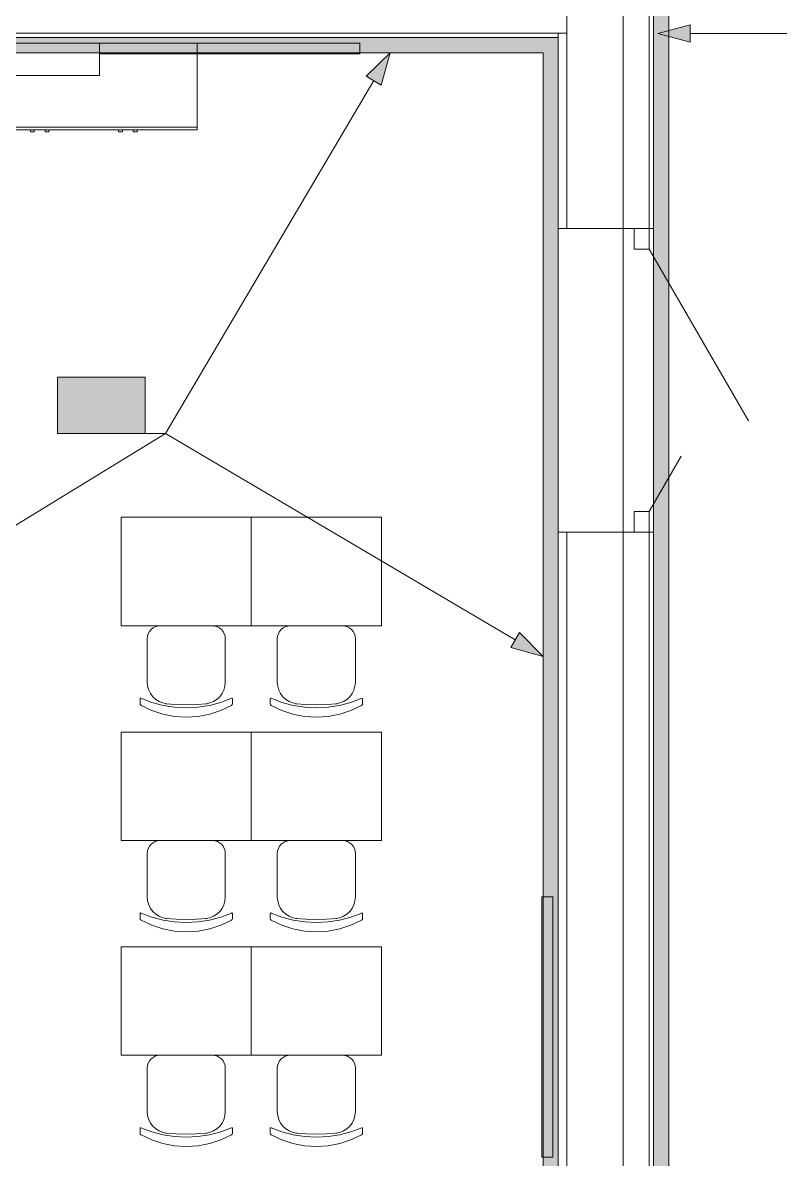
# Model space of a CAD drawing. Header units: millimetres. Extents: x 0 to 1189, y 0 to 841.
# Drawn here: x 276 to 310.9, y 523.2 to 575.6 of the extents above; entities that cross this region are included whole.
import ezdxf

# ---------------------------------------------------------------- set-up
doc = ezdxf.new("R2010")
doc.units = ezdxf.units.MM

msp = doc.modelspace()

# ---------------------------------------------------------------- hatches: boundary and pattern name
at = {"true_color": 0xf1d696}
h = msp.add_hatch(color=41, dxfattribs=at)
h.dxf.hatch_style = 2
h.paths.add_polyline_path([(305.776467, 494.223526), (305.076466, 494.223526), (305.076466, 651.486766), (305.776467, 651.479766)])
at = {"true_color": 0x0077b0}
h = msp.add_hatch(color=144, dxfattribs=at)
h.dxf.hatch_style = 2
h.paths.add_polyline_path([(305.270466, 575.081649), (306.763469, 575.48165), (306.763469, 574.681649)])
at = {"true_color": 0xf1d696}
h = msp.add_hatch(color=41, dxfattribs=at)
h.dxf.hatch_style = 2
h.paths.add_polyline_path([(240.398367, 574.194648), (240.398367, 574.894649), (299.976458, 574.894649), (299.976458, 574.194648)])
h = msp.add_hatch(color=41, dxfattribs=at)
h.dxf.hatch_style = 2
h.paths.add_polyline_path([(299.976458, 574.194648), (300.676459, 574.894649), (300.676459, 574.194648)])
h = msp.add_hatch(color=41, dxfattribs=at)
h.dxf.hatch_style = 2
h.paths.add_polyline_path([(299.976458, 574.894649), (300.676459, 574.894649), (299.976458, 574.194648)])
at = {"true_color": 0x999999}
h = msp.add_hatch(color=253, dxfattribs=at)
h.dxf.hatch_style = 2
h.paths.add_polyline_path([(291.518445, 574.644649), (291.518445, 574.144648), (279.518427, 574.144648), (279.518427, 574.644649)])
at = {"true_color": 0x0077b0}
h = msp.add_hatch(color=144, dxfattribs=at)
h.dxf.hatch_style = 2
h.paths.add_polyline_path([(292.928448, 574.194648), (292.513447, 572.706646), (291.824446, 573.112646)])
at = {"true_color": 0xf1d696}
h = msp.add_hatch(color=41, dxfattribs=at)
h.dxf.hatch_style = 2
h.paths.add_polyline_path([(299.976458, 574.194648), (300.676459, 574.194648), (300.676459, 498.903533), (299.976458, 498.903533)])
at = {"true_color": 0xffffff}
h = msp.add_hatch(color=7, dxfattribs=at)
h.dxf.hatch_style = 2
h.paths.add_polyline_path([(277.576424, 559.230625), (281.61743, 559.230625), (281.61743, 556.642621), (277.576424, 556.642621)])
h = msp.add_hatch(color=7, dxfattribs=at)
h.dxf.hatch_style = 2
h.paths.add_polyline_path([(277.576424, 559.230625), (281.61743, 559.230625), (281.61743, 556.642621), (277.576424, 556.642621)])
h = msp.add_hatch(color=7, dxfattribs=at)
h.dxf.hatch_style = 2
h.paths.add_polyline_path([(277.576424, 559.230625), (281.61743, 559.230625), (281.61743, 556.642621), (277.576424, 556.642621)])
at = {"true_color": 0x0077b0}
h = msp.add_hatch(color=144, dxfattribs=at)
h.paths.add_polyline_path([(278.787559, 557.834717), (278.787559, 558.641696), (278.758069, 558.798379), (278.669048, 558.92943), (278.540408, 559.015833), (278.38407, 559.045186), (278.227594, 559.015833), (278.096335, 558.92943), (278.008899, 558.798379), (277.98058, 558.641696), (277.98058, 557.834717), (278.008899, 557.678378), (278.096335, 557.549739), (278.227594, 557.460717), (278.38407, 557.431227), (278.540408, 557.460717), (278.669048, 557.549739), (278.758069, 557.678378)])
h.paths.add_polyline_path([(278.988202, 557.834717), (278.977048, 557.714061), (278.943622, 557.602035), (278.887975, 557.499001), (278.810159, 557.40532), (278.71839, 557.328021), (278.616338, 557.273511), (278.504674, 557.241222), (278.38407, 557.230585), (278.262337, 557.241222), (278.15063, 557.273511), (278.048431, 557.328021), (277.955224, 557.40532), (277.877494, 557.499001), (277.822037, 557.602035), (277.7888, 557.714061), (277.777733, 557.834717), (277.777733, 558.641696), (277.7888, 558.763428), (277.822037, 558.875136), (277.877494, 558.977334), (277.955224, 559.070542), (278.048431, 559.148358), (278.15063, 559.204005), (278.262337, 559.237431), (278.38407, 559.248584), (278.504726, 559.237474), (278.616752, 559.204349), (278.719786, 559.14952), (278.813466, 559.073298), (278.889371, 558.97966), (278.944036, 558.876514), (278.9771, 558.763859), (278.988202, 558.641696)])
h = msp.add_hatch(color=144, dxfattribs=at)
h.paths.add_polyline_path([(278.787559, 557.834717), (278.787559, 558.641696), (278.758069, 558.798379), (278.669048, 558.92943), (278.540408, 559.015833), (278.38407, 559.045186), (278.227594, 559.015833), (278.096335, 558.92943), (278.008899, 558.798379), (277.98058, 558.641696), (277.98058, 557.834717), (278.008899, 557.678378), (278.096335, 557.549739), (278.227594, 557.460717), (278.38407, 557.431227), (278.540408, 557.460717), (278.669048, 557.549739), (278.758069, 557.678378)])
h.paths.add_polyline_path([(278.988202, 557.834717), (278.977048, 557.714061), (278.943622, 557.602035), (278.887975, 557.499001), (278.810159, 557.40532), (278.71839, 557.328021), (278.616338, 557.273511), (278.504674, 557.241222), (278.38407, 557.230585), (278.262337, 557.241222), (278.15063, 557.273511), (278.048431, 557.328021), (277.955224, 557.40532), (277.877494, 557.499001), (277.822037, 557.602035), (277.7888, 557.714061), (277.777733, 557.834717), (277.777733, 558.641696), (277.7888, 558.763428), (277.822037, 558.875136), (277.877494, 558.977334), (277.955224, 559.070542), (278.048431, 559.148358), (278.15063, 559.204005), (278.262337, 559.237431), (278.38407, 559.248584), (278.504726, 559.237474), (278.616752, 559.204349), (278.719786, 559.14952), (278.813466, 559.073298), (278.889371, 558.97966), (278.944036, 558.876514), (278.9771, 558.763859), (278.988202, 558.641696)])
h = msp.add_hatch(color=144, dxfattribs=at)
h.paths.add_polyline_path([(278.787559, 557.834717), (278.787559, 558.641696), (278.758069, 558.798379), (278.669048, 558.92943), (278.540408, 559.015833), (278.38407, 559.045186), (278.227594, 559.015833), (278.096335, 558.92943), (278.008899, 558.798379), (277.98058, 558.641696), (277.98058, 557.834717), (278.008899, 557.678378), (278.096335, 557.549739), (278.227594, 557.460717), (278.38407, 557.431227), (278.540408, 557.460717), (278.669048, 557.549739), (278.758069, 557.678378)])
h.paths.add_polyline_path([(278.988202, 557.834717), (278.977048, 557.714061), (278.943622, 557.602035), (278.887975, 557.499001), (278.810159, 557.40532), (278.71839, 557.328021), (278.616338, 557.273511), (278.504674, 557.241222), (278.38407, 557.230585), (278.262337, 557.241222), (278.15063, 557.273511), (278.048431, 557.328021), (277.955224, 557.40532), (277.877494, 557.499001), (277.822037, 557.602035), (277.7888, 557.714061), (277.777733, 557.834717), (277.777733, 558.641696), (277.7888, 558.763428), (277.822037, 558.875136), (277.877494, 558.977334), (277.955224, 559.070542), (278.048431, 559.148358), (278.15063, 559.204005), (278.262337, 559.237431), (278.38407, 559.248584), (278.504726, 559.237474), (278.616752, 559.204349), (278.719786, 559.14952), (278.813466, 559.073298), (278.889371, 558.97966), (278.944036, 558.876514), (278.9771, 558.763859), (278.988202, 558.641696)])
h = msp.add_hatch(color=144, dxfattribs=at)
h.dxf.hatch_style = 2
h.paths.add_polyline_path([(281.210679, 558.904075), (280.979169, 558.672564), (280.908613, 558.641696), (280.832477, 558.666983), (280.80719, 558.74312), (280.835301, 558.813675), (281.230523, 559.208897), (281.271313, 559.238249), (281.312103, 559.248584), (281.388239, 559.223021), (281.413526, 559.146609), (281.413526, 557.329252), (281.388239, 557.254494), (281.312103, 557.230585), (281.235966, 557.254494), (281.210679, 557.329252)])
h = msp.add_hatch(color=144, dxfattribs=at)
h.dxf.hatch_style = 2
h.paths.add_polyline_path([(281.210679, 558.904075), (280.979169, 558.672564), (280.908613, 558.641696), (280.832477, 558.666983), (280.80719, 558.74312), (280.835301, 558.813675), (281.230523, 559.208897), (281.271313, 559.238249), (281.312103, 559.248584), (281.388239, 559.223021), (281.413526, 559.146609), (281.413526, 557.329252), (281.388239, 557.254494), (281.312103, 557.230585), (281.235966, 557.254494), (281.210679, 557.329252)])
h = msp.add_hatch(color=144, dxfattribs=at)
h.dxf.hatch_style = 2
h.paths.add_polyline_path([(281.210679, 558.904075), (280.979169, 558.672564), (280.908613, 558.641696), (280.832477, 558.666983), (280.80719, 558.74312), (280.835301, 558.813675), (281.230523, 559.208897), (281.271313, 559.238249), (281.312103, 559.248584), (281.388239, 559.223021), (281.413526, 559.146609), (281.413526, 557.329252), (281.388239, 557.254494), (281.312103, 557.230585), (281.235966, 557.254494), (281.210679, 557.329252)])
h = msp.add_hatch(color=144, dxfattribs=at)
h.dxf.hatch_style = 2
h.paths.add_polyline_path([(280.3011, 557.732742), (279.49412, 557.732742), (279.417984, 557.758305), (279.392697, 557.834717), (279.417984, 557.910853), (279.49412, 557.93614), (280.3011, 557.93614), (280.377236, 557.910853), (280.402523, 557.834717), (280.377236, 557.758305)])
h = msp.add_hatch(color=144, dxfattribs=at)
h.dxf.hatch_style = 2
h.paths.add_polyline_path([(280.3011, 557.732742), (279.49412, 557.732742), (279.417984, 557.758305), (279.392697, 557.834717), (279.417984, 557.910853), (279.49412, 557.93614), (280.3011, 557.93614), (280.377236, 557.910853), (280.402523, 557.834717), (280.377236, 557.758305)])
h = msp.add_hatch(color=144, dxfattribs=at)
h.dxf.hatch_style = 2
h.paths.add_polyline_path([(280.3011, 557.732742), (279.49412, 557.732742), (279.417984, 557.758305), (279.392697, 557.834717), (279.417984, 557.910853), (279.49412, 557.93614), (280.3011, 557.93614), (280.377236, 557.910853), (280.402523, 557.834717), (280.377236, 557.758305)])
h = msp.add_hatch(color=144, dxfattribs=at)
h.dxf.hatch_style = 2
h.paths.add_polyline_path([(299.976458, 546.363605), (298.487456, 546.777606), (298.894457, 547.466607)])
at = {"true_color": 0x999999}
h = msp.add_hatch(color=253, dxfattribs=at)
h.dxf.hatch_style = 2
h.paths.add_polyline_path([(300.426459, 523.27457), (299.926458, 523.27457), (299.926458, 535.274588), (300.426459, 535.274588)])

# ---------------------------------------------------------------- linework, layer by layer
at = {"color": 7, "lineweight": 0}
for points in [[(303.672464, 251.095154), (303.672464, 721.485873)], [(305.076466, 651.486766), (305.076466, 493.523525)], [(305.776467, 494.223526), (305.776467, 651.479766)], [(301.07646, 627.071729), (301.07646, 566.091636)], [(304.876466, 566.091636), (304.876466, 627.071729)], [(305.076466, 566.091636), (305.076466, 627.071729)], [(239.498366, 575.094649), (301.07646, 575.094649)], [(239.698366, 574.894649), (300.676459, 574.894649)], [(300.676459, 574.894649), (239.698366, 574.894649)], [(300.676459, 566.091636), (300.676459, 575.094649)], [(300.676459, 574.894649), (300.676459, 574.194648)], [(240.398367, 574.194648), (299.976458, 574.194648)], [(299.976458, 574.194648), (299.976458, 498.903533)], [(300.676459, 498.903533), (300.676459, 574.194648)], [(300.676459, 566.091636), (301.07646, 566.091636)], [(301.07646, 566.091636), (304.176465, 566.091636)], [(304.876466, 566.091636), (304.176465, 566.091636)], [(304.176465, 566.091636), (304.176465, 565.141634)], [(304.876466, 565.141634), (304.876466, 566.091636)], [(304.876466, 566.091636), (305.076466, 566.091636)], [(304.176465, 565.141634), (304.876466, 565.141634)], [(304.876466, 565.141634), (309.451473, 557.217622)], [(304.876466, 553.041616), (306.351468, 555.59662)], [(304.876466, 553.041616), (304.176465, 553.041616)], [(304.176465, 553.041616), (304.176465, 552.091614)], [(304.876466, 552.091614), (304.876466, 553.041616)], [(301.07646, 552.091614), (300.676459, 552.091614)], [(300.676459, 552.091614), (300.676459, 493.623525)], [(304.176465, 552.091614), (301.07646, 552.091614)], [(301.07646, 521.673568), (301.07646, 552.091614)], [(304.176465, 552.091614), (304.876466, 552.091614)], [(305.076466, 552.091614), (304.876466, 552.091614)], [(304.876466, 552.091614), (304.876466, 493.323524)], [(305.076466, 493.323524), (305.076466, 552.091614)]]:
    msp.add_lwpolyline(points, dxfattribs=at)
at = {"color": 144, "lineweight": 0, "true_color": 0x0077b0}
for points in [[(305.270466, 575.081649), (306.763469, 575.48165)], [(306.763469, 575.48165), (306.763469, 574.681649)], [(305.270466, 575.081649), (306.763469, 574.681649)], [(306.763469, 575.081649), (308.722472, 575.081649)], [(308.722472, 575.081649), (316.453483, 575.085649)], [(292.928448, 574.194648), (291.824446, 573.112646)], [(292.928448, 574.194648), (292.513447, 572.706646)], [(292.169446, 572.909646), (282.565432, 556.642621)], [(292.513447, 572.706646), (291.824446, 573.112646)], [(277.576424, 559.230625), (281.61743, 559.230625)], [(277.576424, 556.642621), (277.576424, 559.230625)], [(277.576424, 559.230625), (281.61743, 559.230625)], [(277.576424, 556.642621), (277.576424, 559.230625)], [(277.576424, 559.230625), (281.61743, 559.230625)], [(277.576424, 556.642621), (277.576424, 559.230625)], [(281.61743, 559.230625), (281.61743, 556.642621)], [(281.61743, 559.230625), (281.61743, 556.642621)], [(281.61743, 559.230625), (281.61743, 556.642621)], [(243.534372, 532.753585), (282.565432, 556.642621)], [(281.61743, 556.642621), (277.576424, 556.642621)], [(281.61743, 556.642621), (277.576424, 556.642621)], [(281.61743, 556.642621), (277.576424, 556.642621)], [(282.565432, 556.642621), (281.61743, 556.642621)], [(282.565432, 556.642621), (281.61743, 556.642621)], [(282.565432, 556.642621), (281.61743, 556.642621)], [(298.691456, 547.122607), (282.565432, 556.642621)], [(298.487456, 546.777606), (298.894457, 547.466607)], [(299.976458, 546.363605), (298.894457, 547.466607)], [(299.976458, 546.363605), (298.487456, 546.777606)]]:
    msp.add_lwpolyline(points, dxfattribs=at)
at = {"color": 253, "lineweight": 0, "true_color": 0x999999}
for points in [[(259.518396, 574.644649), (279.518427, 574.644649)], [(284.018434, 574.644649), (269.518412, 574.644649)], [(279.518427, 574.644649), (279.518427, 573.144646)], [(279.518427, 574.144648), (279.518427, 574.644649)], [(279.518427, 574.644649), (291.518445, 574.644649)], [(284.018434, 570.644643), (284.018434, 574.644649)], [(291.518445, 574.644649), (291.518445, 574.144648)], [(291.518445, 574.144648), (279.518427, 574.144648)], [(279.518427, 573.144646), (259.518396, 573.144646)], [(269.518412, 570.765643), (284.018434, 570.765643)], [(269.518412, 570.644643), (284.018434, 570.644643)], [(276.501422, 570.644643), (276.327422, 570.644643)], [(276.327422, 570.644643), (276.327422, 570.542642)], [(276.327422, 570.542642), (276.501422, 570.542642)], [(276.501422, 570.542642), (276.501422, 570.644643)], [(277.177423, 570.644643), (277.004423, 570.644643)], [(277.004423, 570.644643), (277.004423, 570.542642)], [(277.004423, 570.542642), (277.177423, 570.542642)], [(277.177423, 570.542642), (277.177423, 570.644643)], [(280.571429, 570.644643), (280.397428, 570.644643)], [(280.397428, 570.644643), (280.397428, 570.542642)], [(280.397428, 570.542642), (280.571429, 570.542642)], [(280.571429, 570.542642), (280.571429, 570.644643)], [(281.24843, 570.644643), (281.074429, 570.644643)], [(281.074429, 570.644643), (281.074429, 570.542642)], [(281.074429, 570.542642), (281.24843, 570.542642)], [(281.24843, 570.542642), (281.24843, 570.644643)], [(280.518429, 547.774608), (280.518429, 552.774615)], [(280.518429, 552.774615), (286.518438, 552.774615)], [(286.518438, 552.774615), (286.518438, 547.774608)], [(286.518438, 547.774608), (286.518438, 552.774615)], [(286.518438, 552.774615), (292.518447, 552.774615)], [(292.518447, 552.774615), (292.518447, 547.774608)], [(286.518438, 547.774608), (280.518429, 547.774608)], [(281.71943, 547.174607), (281.731636, 547.295708), (281.766634, 547.40842), (281.821999, 547.510349), (281.895306, 547.599107), (281.984128, 547.672303), (282.08604, 547.727545), (282.198617, 547.762443), (282.319431, 547.774608)], [(281.71943, 547.174607), (281.731636, 547.295708), (281.766634, 547.40842), (281.821999, 547.510349), (281.895306, 547.599107), (281.984128, 547.672303), (282.08604, 547.727545), (282.198617, 547.762443), (282.319431, 547.774608)], [(282.318431, 547.774608), (284.719435, 547.774608)], [(282.318431, 547.774608), (284.719435, 547.774608)], [(284.719435, 547.774608), (284.84025, 547.762443), (284.952826, 547.727545), (285.054738, 547.672303), (285.143561, 547.599107), (285.216867, 547.510349), (285.272233, 547.40842), (285.307231, 547.295708), (285.319436, 547.174607)], [(284.719435, 547.774608), (284.84025, 547.762443), (284.952826, 547.727545), (285.054738, 547.672303), (285.143561, 547.599107), (285.216867, 547.510349), (285.272233, 547.40842), (285.307231, 547.295708), (285.319436, 547.174607)], [(292.518447, 547.774608), (286.518438, 547.774608)], [(287.71944, 547.174607), (287.731645, 547.295708), (287.766643, 547.40842), (287.822008, 547.510349), (287.895315, 547.599107), (287.984137, 547.672303), (288.08605, 547.727545), (288.198626, 547.762443), (288.31944, 547.774608)], [(287.71944, 547.174607), (287.731645, 547.295708), (287.766643, 547.40842), (287.822008, 547.510349), (287.895315, 547.599107), (287.984137, 547.672303), (288.08605, 547.727545), (288.198626, 547.762443), (288.31944, 547.774608)], [(288.31844, 547.774608), (290.719444, 547.774608)], [(288.31844, 547.774608), (290.719444, 547.774608)], [(290.719444, 547.774608), (290.840259, 547.762443), (290.952835, 547.727545), (291.054747, 547.672303), (291.14357, 547.599107), (291.216877, 547.510349), (291.272242, 547.40842), (291.30724, 547.295708), (291.319445, 547.174607)], [(290.719444, 547.774608), (290.840259, 547.762443), (290.952835, 547.727545), (291.054747, 547.672303), (291.14357, 547.599107), (291.216877, 547.510349), (291.272242, 547.40842), (291.30724, 547.295708), (291.319445, 547.174607)], [(281.71943, 547.174607), (281.71943, 545.171604)], [(281.71943, 547.174607), (281.71943, 545.171604)], [(285.319436, 547.174607), (285.319436, 545.171604)], [(285.319436, 547.174607), (285.319436, 545.171604)], [(287.71944, 547.174607), (287.71944, 545.171604)], [(287.71944, 547.174607), (287.71944, 545.171604)], [(291.319445, 547.174607), (291.319445, 545.171604)], [(291.319445, 547.174607), (291.319445, 545.171604)], [(282.619432, 544.176602), (282.434047, 544.213245), (282.263228, 544.281868), (282.110105, 544.379014), (281.977806, 544.501228), (281.86946, 544.64505), (281.788196, 544.807025), (281.737143, 544.983695), (281.71943, 545.171604)], [(282.619432, 544.176602), (282.434047, 544.213245), (282.263228, 544.281868), (282.110105, 544.379014), (281.977806, 544.501228), (281.86946, 544.64505), (281.788196, 544.807025), (281.737143, 544.983695), (281.71943, 545.171604)], [(285.319436, 545.171604), (285.301723, 544.983695), (285.25067, 544.807025), (285.169406, 544.64505), (285.061061, 544.501228), (284.928761, 544.379014), (284.775638, 544.281868), (284.60482, 544.213245), (284.419435, 544.176602)], [(285.319436, 545.171604), (285.301723, 544.983695), (285.25067, 544.807025), (285.169406, 544.64505), (285.061061, 544.501228), (284.928761, 544.379014), (284.775638, 544.281868), (284.60482, 544.213245), (284.419435, 544.176602)], [(288.619441, 544.176602), (288.434056, 544.213245), (288.263237, 544.281868), (288.110114, 544.379014), (287.977815, 544.501228), (287.869469, 544.64505), (287.788205, 544.807025), (287.737152, 544.983695), (287.71944, 545.171604)], [(288.619441, 544.176602), (288.434056, 544.213245), (288.263237, 544.281868), (288.110114, 544.379014), (287.977815, 544.501228), (287.869469, 544.64505), (287.788205, 544.807025), (287.737152, 544.983695), (287.71944, 545.171604)], [(291.319445, 545.171604), (291.301732, 544.983695), (291.250679, 544.807025), (291.169416, 544.64505), (291.06107, 544.501228), (290.928771, 544.379014), (290.775647, 544.281868), (290.604829, 544.213245), (290.419444, 544.176602)], [(291.319445, 545.171604), (291.301732, 544.983695), (291.250679, 544.807025), (291.169416, 544.64505), (291.06107, 544.501228), (290.928771, 544.379014), (290.775647, 544.281868), (290.604829, 544.213245), (290.419444, 544.176602)], [(281.38443, 544.401602), (281.393055, 544.422977), (281.41443, 544.431602), (281.42743, 544.428602)], [(281.38443, 544.401602), (281.393055, 544.422977), (281.41443, 544.431602), (281.42743, 544.428602)], [(281.38443, 544.184602), (281.38443, 544.401602)], [(281.38443, 544.184602), (281.38443, 544.401602)], [(281.43143, 544.100602), (281.397055, 544.136602), (281.38443, 544.184602)], [(281.43143, 544.100602), (281.397055, 544.136602), (281.38443, 544.184602)], [(285.611436, 544.428602), (285.107373, 544.238087), (284.587935, 544.100727), (284.057246, 544.017555), (283.519433, 543.989602), (282.98162, 544.017555), (282.450932, 544.100727), (281.931493, 544.238087), (281.42743, 544.428602)], [(285.611436, 544.428602), (285.107373, 544.238087), (284.587935, 544.100727), (284.057246, 544.017555), (283.519433, 543.989602), (282.98162, 544.017555), (282.450932, 544.100727), (281.931493, 544.238087), (281.42743, 544.428602)], [(285.607436, 544.100602), (285.114404, 543.866305), (284.597935, 543.696976), (284.064215, 543.594211), (283.519433, 543.559601), (282.974651, 543.594211), (282.440932, 543.696976), (281.924462, 543.866305), (281.43143, 544.100602)], [(285.607436, 544.100602), (285.114404, 543.866305), (284.597935, 543.696976), (284.064215, 543.594211), (283.519433, 543.559601), (282.974651, 543.594211), (282.440932, 543.696976), (281.924462, 543.866305), (281.43143, 544.100602)], [(284.460435, 544.181602), (283.991059, 544.140227), (283.519433, 544.126602), (283.047807, 544.140227), (282.578432, 544.181602)], [(284.460435, 544.181602), (283.991059, 544.140227), (283.519433, 544.126602), (283.047807, 544.140227), (282.578432, 544.181602)], [(285.654436, 544.184602), (285.641811, 544.136602), (285.607436, 544.100602)], [(285.654436, 544.184602), (285.641811, 544.136602), (285.607436, 544.100602)], [(285.611436, 544.428602), (285.624436, 544.431602), (285.645811, 544.422977), (285.654436, 544.401602)], [(285.611436, 544.428602), (285.624436, 544.431602), (285.645811, 544.422977), (285.654436, 544.401602)], [(285.654436, 544.184602), (285.654436, 544.401602)], [(285.654436, 544.184602), (285.654436, 544.401602)], [(287.384439, 544.401602), (287.393064, 544.422977), (287.414439, 544.431602), (287.427439, 544.428602)], [(287.384439, 544.401602), (287.393064, 544.422977), (287.414439, 544.431602), (287.427439, 544.428602)], [(287.384439, 544.184602), (287.384439, 544.401602)], [(287.384439, 544.184602), (287.384439, 544.401602)], [(287.431439, 544.100602), (287.397064, 544.136602), (287.384439, 544.184602)], [(287.431439, 544.100602), (287.397064, 544.136602), (287.384439, 544.184602)], [(291.611446, 544.428602), (291.107382, 544.238087), (290.587944, 544.100727), (290.057256, 544.017555), (289.519442, 543.989602), (288.981629, 544.017555), (288.450941, 544.100727), (287.931502, 544.238087), (287.427439, 544.428602)], [(291.611446, 544.428602), (291.107382, 544.238087), (290.587944, 544.100727), (290.057256, 544.017555), (289.519442, 543.989602), (288.981629, 544.017555), (288.450941, 544.100727), (287.931502, 544.238087), (287.427439, 544.428602)], [(291.607446, 544.100602), (291.114414, 543.866305), (290.597944, 543.696976), (290.064224, 543.594211), (289.519442, 543.559601), (288.97466, 543.594211), (288.440941, 543.696976), (287.924471, 543.866305), (287.431439, 544.100602)], [(291.607446, 544.100602), (291.114414, 543.866305), (290.597944, 543.696976), (290.064224, 543.594211), (289.519442, 543.559601), (288.97466, 543.594211), (288.440941, 543.696976), (287.924471, 543.866305), (287.431439, 544.100602)], [(290.460444, 544.181602), (289.991068, 544.140227), (289.519442, 544.126602), (289.047817, 544.140227), (288.578441, 544.181602)], [(290.460444, 544.181602), (289.991068, 544.140227), (289.519442, 544.126602), (289.047817, 544.140227), (288.578441, 544.181602)], [(291.654446, 544.184602), (291.641821, 544.136602), (291.607446, 544.100602)], [(291.654446, 544.184602), (291.641821, 544.136602), (291.607446, 544.100602)], [(291.611446, 544.428602), (291.624446, 544.431602), (291.645821, 544.422977), (291.654446, 544.401602)], [(291.611446, 544.428602), (291.624446, 544.431602), (291.645821, 544.422977), (291.654446, 544.401602)], [(291.654446, 544.184602), (291.654446, 544.401602)], [(291.654446, 544.184602), (291.654446, 544.401602)], [(280.518429, 537.874592), (280.518429, 542.8746)], [(280.518429, 542.8746), (286.518438, 542.8746)], [(286.518438, 542.8746), (286.518438, 537.874592)], [(286.518438, 537.874592), (286.518438, 542.8746)], [(286.518438, 542.8746), (292.518447, 542.8746)], [(292.518447, 542.8746), (292.518447, 537.874592)], [(286.518438, 537.874592), (280.518429, 537.874592)], [(281.71943, 537.274592), (281.731636, 537.395693), (281.766634, 537.508404), (281.821999, 537.610334), (281.895306, 537.699092), (281.984128, 537.772288), (282.08604, 537.82753), (282.198617, 537.862428), (282.319431, 537.874592)], [(281.71943, 537.274592), (281.731636, 537.395693), (281.766634, 537.508404), (281.821999, 537.610334), (281.895306, 537.699092), (281.984128, 537.772288), (282.08604, 537.82753), (282.198617, 537.862428), (282.319431, 537.874592)], [(282.318431, 537.874592), (284.719435, 537.874592)], [(282.318431, 537.874592), (284.719435, 537.874592)], [(284.719435, 537.874592), (284.84025, 537.862428), (284.952826, 537.82753), (285.054738, 537.772288), (285.143561, 537.699092), (285.216867, 537.610334), (285.272233, 537.508404), (285.307231, 537.395693), (285.319436, 537.274592)], [(284.719435, 537.874592), (284.84025, 537.862428), (284.952826, 537.82753), (285.054738, 537.772288), (285.143561, 537.699092), (285.216867, 537.610334), (285.272233, 537.508404), (285.307231, 537.395693), (285.319436, 537.274592)], [(292.518447, 537.874592), (286.518438, 537.874592)], [(287.71944, 537.274592), (287.731645, 537.395693), (287.766643, 537.508404), (287.822008, 537.610334), (287.895315, 537.699092), (287.984137, 537.772288), (288.08605, 537.82753), (288.198626, 537.862428), (288.31944, 537.874592)], [(287.71944, 537.274592), (287.731645, 537.395693), (287.766643, 537.508404), (287.822008, 537.610334), (287.895315, 537.699092), (287.984137, 537.772288), (288.08605, 537.82753), (288.198626, 537.862428), (288.31944, 537.874592)], [(288.31844, 537.874592), (290.719444, 537.874592)], [(288.31844, 537.874592), (290.719444, 537.874592)], [(290.719444, 537.874592), (290.840259, 537.862428), (290.952835, 537.82753), (291.054747, 537.772288), (291.14357, 537.699092), (291.216877, 537.610334), (291.272242, 537.508404), (291.30724, 537.395693), (291.319445, 537.274592)], [(290.719444, 537.874592), (290.840259, 537.862428), (290.952835, 537.82753), (291.054747, 537.772288), (291.14357, 537.699092), (291.216877, 537.610334), (291.272242, 537.508404), (291.30724, 537.395693), (291.319445, 537.274592)], [(281.71943, 537.274592), (281.71943, 535.271588)], [(281.71943, 537.274592), (281.71943, 535.271588)], [(285.319436, 537.274592), (285.319436, 535.271588)], [(285.319436, 537.274592), (285.319436, 535.271588)], [(287.71944, 537.274592), (287.71944, 535.271588)], [(287.71944, 537.274592), (287.71944, 535.271588)], [(291.319445, 537.274592), (291.319445, 535.271588)], [(291.319445, 537.274592), (291.319445, 535.271588)], [(282.619432, 534.276587), (282.434047, 534.31323), (282.263228, 534.381853), (282.110105, 534.478999), (281.977806, 534.601212), (281.86946, 534.745035), (281.788196, 534.90701), (281.737143, 535.08368), (281.71943, 535.271588)], [(282.619432, 534.276587), (282.434047, 534.31323), (282.263228, 534.381853), (282.110105, 534.478999), (281.977806, 534.601212), (281.86946, 534.745035), (281.788196, 534.90701), (281.737143, 535.08368), (281.71943, 535.271588)], [(285.319436, 535.271588), (285.301723, 535.08368), (285.25067, 534.90701), (285.169406, 534.745035), (285.061061, 534.601212), (284.928761, 534.478999), (284.775638, 534.381853), (284.60482, 534.31323), (284.419435, 534.276587)], [(285.319436, 535.271588), (285.301723, 535.08368), (285.25067, 534.90701), (285.169406, 534.745035), (285.061061, 534.601212), (284.928761, 534.478999), (284.775638, 534.381853), (284.60482, 534.31323), (284.419435, 534.276587)], [(288.619441, 534.276587), (288.434056, 534.31323), (288.263237, 534.381853), (288.110114, 534.478999), (287.977815, 534.601212), (287.869469, 534.745035), (287.788205, 534.90701), (287.737152, 535.08368), (287.71944, 535.271588)], [(288.619441, 534.276587), (288.434056, 534.31323), (288.263237, 534.381853), (288.110114, 534.478999), (287.977815, 534.601212), (287.869469, 534.745035), (287.788205, 534.90701), (287.737152, 535.08368), (287.71944, 535.271588)], [(291.319445, 535.271588), (291.301732, 535.08368), (291.250679, 534.90701), (291.169416, 534.745035), (291.06107, 534.601212), (290.928771, 534.478999), (290.775647, 534.381853), (290.604829, 534.31323), (290.419444, 534.276587)], [(291.319445, 535.271588), (291.301732, 535.08368), (291.250679, 534.90701), (291.169416, 534.745035), (291.06107, 534.601212), (290.928771, 534.478999), (290.775647, 534.381853), (290.604829, 534.31323), (290.419444, 534.276587)], [(299.926458, 523.27457), (299.926458, 535.274588)], [(299.926458, 535.274588), (300.426459, 535.274588)], [(300.426459, 535.274588), (300.426459, 523.27457)], [(281.38443, 534.501587), (281.393055, 534.522962), (281.41443, 534.531587), (281.42743, 534.528587)], [(281.38443, 534.501587), (281.393055, 534.522962), (281.41443, 534.531587), (281.42743, 534.528587)], [(281.38443, 534.284587), (281.38443, 534.501587)], [(281.38443, 534.284587), (281.38443, 534.501587)], [(281.43143, 534.200587), (281.397055, 534.236587), (281.38443, 534.284587)], [(281.43143, 534.200587), (281.397055, 534.236587), (281.38443, 534.284587)], [(285.611436, 534.528587), (285.107373, 534.338071), (284.587935, 534.200712), (284.057246, 534.11754), (283.519433, 534.089587), (282.98162, 534.11754), (282.450932, 534.200712), (281.931493, 534.338071), (281.42743, 534.528587)], [(285.611436, 534.528587), (285.107373, 534.338071), (284.587935, 534.200712), (284.057246, 534.11754), (283.519433, 534.089587), (282.98162, 534.11754), (282.450932, 534.200712), (281.931493, 534.338071), (281.42743, 534.528587)], [(285.607436, 534.200587), (285.114404, 533.96629), (284.597935, 533.796961), (284.064215, 533.694195), (283.519433, 533.659586), (282.974651, 533.694195), (282.440932, 533.796961), (281.924462, 533.96629), (281.43143, 534.200587)], [(285.607436, 534.200587), (285.114404, 533.96629), (284.597935, 533.796961), (284.064215, 533.694195), (283.519433, 533.659586), (282.974651, 533.694195), (282.440932, 533.796961), (281.924462, 533.96629), (281.43143, 534.200587)], [(284.460435, 534.281587), (283.991059, 534.240212), (283.519433, 534.226587), (283.047807, 534.240212), (282.578432, 534.281587)], [(284.460435, 534.281587), (283.991059, 534.240212), (283.519433, 534.226587), (283.047807, 534.240212), (282.578432, 534.281587)], [(285.654436, 534.284587), (285.641811, 534.236587), (285.607436, 534.200587)], [(285.654436, 534.284587), (285.641811, 534.236587), (285.607436, 534.200587)], [(285.611436, 534.528587), (285.624436, 534.531587), (285.645811, 534.522962), (285.654436, 534.501587)], [(285.611436, 534.528587), (285.624436, 534.531587), (285.645811, 534.522962), (285.654436, 534.501587)], [(285.654436, 534.284587), (285.654436, 534.501587)], [(285.654436, 534.284587), (285.654436, 534.501587)], [(287.384439, 534.501587), (287.393064, 534.522962), (287.414439, 534.531587), (287.427439, 534.528587)], [(287.384439, 534.501587), (287.393064, 534.522962), (287.414439, 534.531587), (287.427439, 534.528587)], [(287.384439, 534.284587), (287.384439, 534.501587)], [(287.384439, 534.284587), (287.384439, 534.501587)], [(287.431439, 534.200587), (287.397064, 534.236587), (287.384439, 534.284587)], [(287.431439, 534.200587), (287.397064, 534.236587), (287.384439, 534.284587)], [(291.611446, 534.528587), (291.107382, 534.338071), (290.587944, 534.200712), (290.057256, 534.11754), (289.519442, 534.089587), (288.981629, 534.11754), (288.450941, 534.200712), (287.931502, 534.338071), (287.427439, 534.528587)], [(291.611446, 534.528587), (291.107382, 534.338071), (290.587944, 534.200712), (290.057256, 534.11754), (289.519442, 534.089587), (288.981629, 534.11754), (288.450941, 534.200712), (287.931502, 534.338071), (287.427439, 534.528587)], [(291.607446, 534.200587), (291.114414, 533.96629), (290.597944, 533.796961), (290.064224, 533.694195), (289.519442, 533.659586), (288.97466, 533.694195), (288.440941, 533.796961), (287.924471, 533.96629), (287.431439, 534.200587)], [(291.607446, 534.200587), (291.114414, 533.96629), (290.597944, 533.796961), (290.064224, 533.694195), (289.519442, 533.659586), (288.97466, 533.694195), (288.440941, 533.796961), (287.924471, 533.96629), (287.431439, 534.200587)], [(290.460444, 534.281587), (289.991068, 534.240212), (289.519442, 534.226587), (289.047817, 534.240212), (288.578441, 534.281587)], [(290.460444, 534.281587), (289.991068, 534.240212), (289.519442, 534.226587), (289.047817, 534.240212), (288.578441, 534.281587)], [(291.654446, 534.284587), (291.641821, 534.236587), (291.607446, 534.200587)], [(291.654446, 534.284587), (291.641821, 534.236587), (291.607446, 534.200587)], [(291.611446, 534.528587), (291.624446, 534.531587), (291.645821, 534.522962), (291.654446, 534.501587)], [(291.611446, 534.528587), (291.624446, 534.531587), (291.645821, 534.522962), (291.654446, 534.501587)], [(291.654446, 534.284587), (291.654446, 534.501587)], [(291.654446, 534.284587), (291.654446, 534.501587)], [(280.518429, 527.974577), (280.518429, 532.974585)], [(280.518429, 532.974585), (286.518438, 532.974585)], [(286.518438, 532.974585), (286.518438, 527.974577)], [(286.518438, 527.974577), (286.518438, 532.974585)], [(286.518438, 532.974585), (292.518447, 532.974585)], [(292.518447, 532.974585), (292.518447, 527.974577)], [(286.518438, 527.974577), (280.518429, 527.974577)], [(281.71943, 527.374576), (281.731636, 527.495678), (281.766634, 527.608389), (281.821999, 527.710319), (281.895306, 527.799077), (281.984128, 527.872272), (282.08604, 527.927515), (282.198617, 527.962413), (282.319431, 527.974577)], [(281.71943, 527.374576), (281.731636, 527.495678), (281.766634, 527.608389), (281.821999, 527.710319), (281.895306, 527.799077), (281.984128, 527.872272), (282.08604, 527.927515), (282.198617, 527.962413), (282.319431, 527.974577)], [(282.318431, 527.974577), (284.719435, 527.974577)], [(282.318431, 527.974577), (284.719435, 527.974577)], [(284.719435, 527.974577), (284.84025, 527.962413), (284.952826, 527.927515), (285.054738, 527.872272), (285.143561, 527.799077), (285.216867, 527.710319), (285.272233, 527.608389), (285.307231, 527.495678), (285.319436, 527.374576)], [(284.719435, 527.974577), (284.84025, 527.962413), (284.952826, 527.927515), (285.054738, 527.872272), (285.143561, 527.799077), (285.216867, 527.710319), (285.272233, 527.608389), (285.307231, 527.495678), (285.319436, 527.374576)], [(292.518447, 527.974577), (286.518438, 527.974577)], [(287.71944, 527.374576), (287.731645, 527.495678), (287.766643, 527.608389), (287.822008, 527.710319), (287.895315, 527.799077), (287.984137, 527.872272), (288.08605, 527.927515), (288.198626, 527.962413), (288.31944, 527.974577)], [(287.71944, 527.374576), (287.731645, 527.495678), (287.766643, 527.608389), (287.822008, 527.710319), (287.895315, 527.799077), (287.984137, 527.872272), (288.08605, 527.927515), (288.198626, 527.962413), (288.31944, 527.974577)], [(288.31844, 527.974577), (290.719444, 527.974577)], [(288.31844, 527.974577), (290.719444, 527.974577)], [(290.719444, 527.974577), (290.840259, 527.962413), (290.952835, 527.927515), (291.054747, 527.872272), (291.14357, 527.799077), (291.216877, 527.710319), (291.272242, 527.608389), (291.30724, 527.495678), (291.319445, 527.374576)], [(290.719444, 527.974577), (290.840259, 527.962413), (290.952835, 527.927515), (291.054747, 527.872272), (291.14357, 527.799077), (291.216877, 527.710319), (291.272242, 527.608389), (291.30724, 527.495678), (291.319445, 527.374576)], [(281.71943, 527.374576), (281.71943, 525.371573)], [(281.71943, 527.374576), (281.71943, 525.371573)], [(285.319436, 527.374576), (285.319436, 525.371573)], [(285.319436, 527.374576), (285.319436, 525.371573)], [(287.71944, 527.374576), (287.71944, 525.371573)], [(287.71944, 527.374576), (287.71944, 525.371573)], [(291.319445, 527.374576), (291.319445, 525.371573)], [(291.319445, 527.374576), (291.319445, 525.371573)], [(282.619432, 524.376572), (282.434047, 524.413214), (282.263228, 524.481838), (282.110105, 524.578984), (281.977806, 524.701197), (281.86946, 524.84502), (281.788196, 525.006995), (281.737143, 525.183665), (281.71943, 525.371573)], [(282.619432, 524.376572), (282.434047, 524.413214), (282.263228, 524.481838), (282.110105, 524.578984), (281.977806, 524.701197), (281.86946, 524.84502), (281.788196, 525.006995), (281.737143, 525.183665), (281.71943, 525.371573)], [(285.319436, 525.371573), (285.301723, 525.183665), (285.25067, 525.006995), (285.169406, 524.84502), (285.061061, 524.701197), (284.928761, 524.578984), (284.775638, 524.481838), (284.60482, 524.413214), (284.419435, 524.376572)], [(285.319436, 525.371573), (285.301723, 525.183665), (285.25067, 525.006995), (285.169406, 524.84502), (285.061061, 524.701197), (284.928761, 524.578984), (284.775638, 524.481838), (284.60482, 524.413214), (284.419435, 524.376572)], [(288.619441, 524.376572), (288.434056, 524.413214), (288.263237, 524.481838), (288.110114, 524.578984), (287.977815, 524.701197), (287.869469, 524.84502), (287.788205, 525.006995), (287.737152, 525.183665), (287.71944, 525.371573)], [(288.619441, 524.376572), (288.434056, 524.413214), (288.263237, 524.481838), (288.110114, 524.578984), (287.977815, 524.701197), (287.869469, 524.84502), (287.788205, 525.006995), (287.737152, 525.183665), (287.71944, 525.371573)], [(291.319445, 525.371573), (291.301732, 525.183665), (291.250679, 525.006995), (291.169416, 524.84502), (291.06107, 524.701197), (290.928771, 524.578984), (290.775647, 524.481838), (290.604829, 524.413214), (290.419444, 524.376572)], [(291.319445, 525.371573), (291.301732, 525.183665), (291.250679, 525.006995), (291.169416, 524.84502), (291.06107, 524.701197), (290.928771, 524.578984), (290.775647, 524.481838), (290.604829, 524.413214), (290.419444, 524.376572)], [(281.38443, 524.601572), (281.393055, 524.622947), (281.41443, 524.631572), (281.42743, 524.628572)], [(281.38443, 524.601572), (281.393055, 524.622947), (281.41443, 524.631572), (281.42743, 524.628572)], [(281.38443, 524.384572), (281.38443, 524.601572)], [(281.38443, 524.384572), (281.38443, 524.601572)], [(285.611436, 524.628572), (285.107373, 524.438056), (284.587935, 524.300697), (284.057246, 524.217525), (283.519433, 524.189572), (282.98162, 524.217525), (282.450932, 524.300697), (281.931493, 524.438056), (281.42743, 524.628572)], [(285.611436, 524.628572), (285.107373, 524.438056), (284.587935, 524.300697), (284.057246, 524.217525), (283.519433, 524.189572), (282.98162, 524.217525), (282.450932, 524.300697), (281.931493, 524.438056), (281.42743, 524.628572)], [(285.611436, 524.628572), (285.624436, 524.631572), (285.645811, 524.622947), (285.654436, 524.601572)], [(285.611436, 524.628572), (285.624436, 524.631572), (285.645811, 524.622947), (285.654436, 524.601572)], [(285.654436, 524.384572), (285.654436, 524.601572)], [(285.654436, 524.384572), (285.654436, 524.601572)], [(287.384439, 524.601572), (287.393064, 524.622947), (287.414439, 524.631572), (287.427439, 524.628572)], [(287.384439, 524.601572), (287.393064, 524.622947), (287.414439, 524.631572), (287.427439, 524.628572)], [(287.384439, 524.384572), (287.384439, 524.601572)], [(287.384439, 524.384572), (287.384439, 524.601572)], [(291.611446, 524.628572), (291.107382, 524.438056), (290.587944, 524.300697), (290.057256, 524.217525), (289.519442, 524.189572), (288.981629, 524.217525), (288.450941, 524.300697), (287.931502, 524.438056), (287.427439, 524.628572)], [(291.611446, 524.628572), (291.107382, 524.438056), (290.587944, 524.300697), (290.057256, 524.217525), (289.519442, 524.189572), (288.981629, 524.217525), (288.450941, 524.300697), (287.931502, 524.438056), (287.427439, 524.628572)], [(291.611446, 524.628572), (291.624446, 524.631572), (291.645821, 524.622947), (291.654446, 524.601572)], [(291.611446, 524.628572), (291.624446, 524.631572), (291.645821, 524.622947), (291.654446, 524.601572)], [(291.654446, 524.384572), (291.654446, 524.601572)], [(291.654446, 524.384572), (291.654446, 524.601572)], [(281.43143, 524.300572), (281.397055, 524.336572), (281.38443, 524.384572)], [(281.43143, 524.300572), (281.397055, 524.336572), (281.38443, 524.384572)], [(285.607436, 524.300572), (285.114404, 524.066274), (284.597935, 523.896946), (284.064215, 523.79418), (283.519433, 523.759571), (282.974651, 523.79418), (282.440932, 523.896946), (281.924462, 524.066274), (281.43143, 524.300572)], [(285.607436, 524.300572), (285.114404, 524.066274), (284.597935, 523.896946), (284.064215, 523.79418), (283.519433, 523.759571), (282.974651, 523.79418), (282.440932, 523.896946), (281.924462, 524.066274), (281.43143, 524.300572)], [(284.460435, 524.381572), (283.991059, 524.340197), (283.519433, 524.326572), (283.047807, 524.340197), (282.578432, 524.381572)], [(284.460435, 524.381572), (283.991059, 524.340197), (283.519433, 524.326572), (283.047807, 524.340197), (282.578432, 524.381572)], [(285.654436, 524.384572), (285.641811, 524.336572), (285.607436, 524.300572)], [(285.654436, 524.384572), (285.641811, 524.336572), (285.607436, 524.300572)], [(287.431439, 524.300572), (287.397064, 524.336572), (287.384439, 524.384572)], [(287.431439, 524.300572), (287.397064, 524.336572), (287.384439, 524.384572)], [(291.607446, 524.300572), (291.114414, 524.066274), (290.597944, 523.896946), (290.064224, 523.79418), (289.519442, 523.759571), (288.97466, 523.79418), (288.440941, 523.896946), (287.924471, 524.066274), (287.431439, 524.300572)], [(291.607446, 524.300572), (291.114414, 524.066274), (290.597944, 523.896946), (290.064224, 523.79418), (289.519442, 523.759571), (288.97466, 523.79418), (288.440941, 523.896946), (287.924471, 524.066274), (287.431439, 524.300572)], [(290.460444, 524.381572), (289.991068, 524.340197), (289.519442, 524.326572), (289.047817, 524.340197), (288.578441, 524.381572)], [(290.460444, 524.381572), (289.991068, 524.340197), (289.519442, 524.326572), (289.047817, 524.340197), (288.578441, 524.381572)], [(291.654446, 524.384572), (291.641821, 524.336572), (291.607446, 524.300572)], [(291.654446, 524.384572), (291.641821, 524.336572), (291.607446, 524.300572)], [(300.426459, 523.27457), (299.926458, 523.27457)]]:
    msp.add_lwpolyline(points, dxfattribs=at)

doc.saveas('drawing.dxf')
